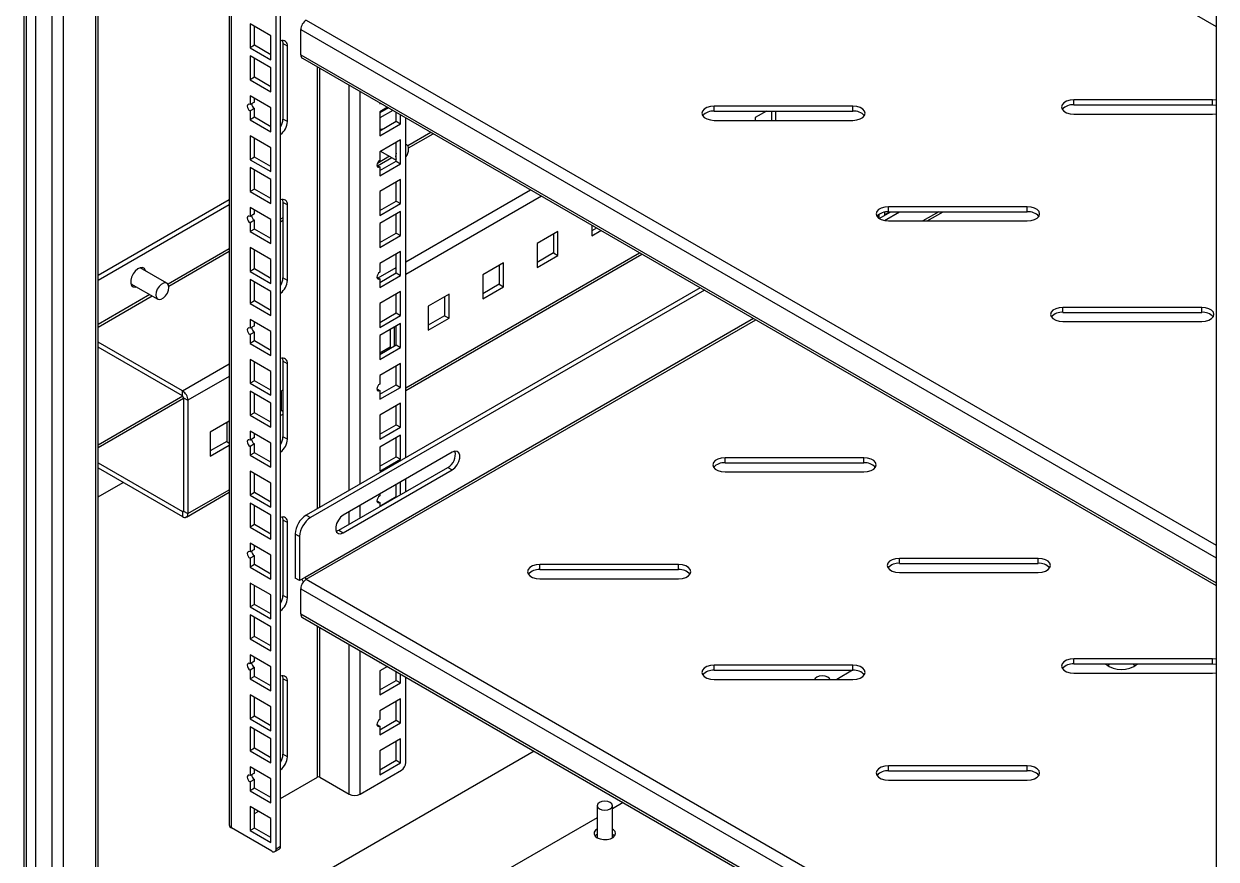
# Model space of a CAD drawing. Header units: millimetres. Extents: x -14348 to 6039, y -1826 to 2921.
# Drawn here: x -9932.4 to -9545.7, y 572.1 to 843.2 of the extents above; entities that cross this region are included whole.
import ezdxf

# ---------------------------------------------------------------- set-up
doc = ezdxf.new("R2010")
doc.units = ezdxf.units.MM

msp = doc.modelspace()

# ---------------------------------------------------------------- linework, layer by layer
at = {"color": 7, "linetype": 'Continuous', "lineweight": 25}
for p, q in [((-9932.445, 1490.803), (-9932.445, 539.696)), ((-9931.712, 1489.782), (-9931.712, 538.675)), ((-9928.53, 520.673), (-9928.53, 1474.72)), ((-9923.227, 519.082), (-9923.227, 1470.188)), ((-9908.353, 526.225), (-9908.353, 1462.879)), ((-9545.657, 1252.82), (-9545.657, 301.713)), ((-9865.8, 1197.156), (-9865.8, 583.198)), ((-9850.572, 575.442), (-9850.572, 1187.13)), ((-9849.158, 576.259), (-9849.158, 1187.07)), ((-9842.099, 1013.481), (-9545.657, 842.349)), ((-9852.34, 839.279), (-9859.078, 843.169)), ((-9859.078, 843.169), (-9859.078, 835.387)), ((-9857.664, 836.204), (-9857.664, 842.352)), ((-9842.617, 833.15), (-9842.617, 841.315)), ((-9857.664, 836.204), (-9859.078, 835.387)), ((-9852.34, 833.13), (-9857.664, 836.204)), ((-9852.34, 831.497), (-9852.34, 839.279)), ((-9846.966, 835.956), (-9848.38, 836.773)), ((-9848.38, 836.773), (-9848.38, 812.277)), ((-9846.966, 811.46), (-9846.966, 835.956)), ((-9859.078, 835.387), (-9852.34, 831.497)), ((-9852.34, 828.909), (-9859.078, 832.799)), ((-9859.078, 832.799), (-9859.078, 825.017)), ((-9857.664, 825.833), (-9857.664, 831.982)), ((-9842.099, 832.005), (-9545.657, 660.873)), ((-9852.34, 821.127), (-9852.34, 828.909)), ((-9857.664, 825.833), (-9859.078, 825.017)), ((-9859.078, 825.017), (-9852.34, 821.127)), ((-9852.34, 822.76), (-9857.664, 825.833)), ((-9852.34, 815.942), (-9859.078, 819.832)), ((-9859.078, 819.832), (-9859.078, 816.978)), ((-9857.664, 817.795), (-9859.078, 816.978)), ((-9857.664, 817.795), (-9857.664, 819.016)), ((-9817.006, 817.519), (-9817.006, 817.233)), ((-9817.006, 817.233), (-9816.758, 817.376)), ((-9663.493, 816.479), (-9708.493, 816.479)), ((-9708.493, 814.846), (-9708.493, 816.479)), ((-9663.493, 814.846), (-9663.493, 816.479)), ((-9546.82, 818.52), (-9591.82, 818.52)), ((-9591.82, 816.887), (-9591.82, 818.52)), ((-9591.82, 816.887), (-9546.82, 816.887)), ((-9545.657, 818.42), (-9546.82, 818.52)), ((-9546.82, 816.887), (-9546.82, 818.52)), ((-9546.82, 816.887), (-9545.657, 816.787)), ((-9857.664, 815.721), (-9859.078, 814.904)), ((-9859.078, 814.904), (-9859.078, 812.05)), ((-9857.664, 812.867), (-9859.078, 812.05)), ((-9857.664, 812.867), (-9857.664, 815.721)), ((-9852.34, 809.793), (-9857.664, 812.867)), ((-9852.34, 808.16), (-9852.34, 815.942)), ((-9846.966, 811.46), (-9848.38, 812.277)), ((-9814.516, 816.081), (-9817.006, 814.644)), ((-9814.179, 815.887), (-9817.006, 814.255)), ((-9812.765, 815.071), (-9817.006, 812.623)), ((-9817.006, 814.644), (-9817.006, 806.862)), ((-9811.681, 811.569), (-9811.681, 814.445)), ((-9810.267, 810.753), (-9810.267, 813.629)), ((-9808.499, 702.398), (-9808.499, 812.608)), ((-9708.493, 814.846), (-9663.493, 814.846)), ((-9691.544, 814.846), (-9695.196, 812.738)), ((-9695.196, 812.738), (-9695.196, 811.861)), ((-9689.871, 814.846), (-9689.871, 811.861)), ((-9688.457, 811.861), (-9688.457, 814.846)), ((-9591.82, 813.902), (-9546.82, 813.902)), ((-9546.82, 813.902), (-9545.657, 814.001)), ((-9859.078, 812.05), (-9852.34, 808.16)), ((-9817.006, 808.495), (-9811.681, 811.569)), ((-9817.006, 806.862), (-9810.267, 810.753)), ((-9816.597, 808.731), (-9816.916, 808.915)), ((-9816.621, 808.977), (-9816.546, 808.761)), ((-9811.681, 811.569), (-9810.267, 810.753)), ((-9708.493, 811.861), (-9663.493, 811.861)), ((-9852.34, 802.983), (-9859.078, 806.874)), ((-9859.078, 806.874), (-9859.078, 799.092)), ((-9857.664, 799.908), (-9857.664, 806.057)), ((-9810.267, 805.572), (-9817.006, 801.681)), ((-9811.681, 798.606), (-9811.681, 804.755)), ((-9810.267, 797.79), (-9810.267, 805.572)), ((-9852.34, 795.202), (-9852.34, 802.983)), ((-9817.006, 801.681), (-9817.006, 798.828)), ((-9816.696, 801.86), (-9811.681, 798.965)), ((-9808.237, 803.904), (-9808.499, 804.056)), ((-9857.664, 799.908), (-9859.078, 799.092)), ((-9859.078, 799.092), (-9852.34, 795.202)), ((-9852.34, 796.835), (-9857.664, 799.908)), ((-9817.904, 797.272), (-9817.006, 796.754)), ((-9817.006, 795.533), (-9811.681, 798.606)), ((-9817.006, 793.9), (-9810.267, 797.79)), ((-9811.681, 798.606), (-9810.267, 797.79)), ((-9852.34, 792.613), (-9859.078, 796.503)), ((-9859.078, 796.503), (-9859.078, 788.722)), ((-9857.664, 789.538), (-9857.664, 795.687)), ((-9817.006, 796.754), (-9817.006, 793.9)), ((-9857.664, 789.538), (-9859.078, 788.722)), ((-9852.34, 786.464), (-9857.664, 789.538)), ((-9852.34, 784.832), (-9852.34, 792.613)), ((-9810.267, 792.609), (-9817.006, 788.719)), ((-9811.681, 785.644), (-9811.681, 791.793)), ((-9810.267, 784.827), (-9810.267, 792.609)), ((-9865.8, 786.087), (-9908.353, 761.522)), ((-9859.078, 788.722), (-9852.34, 784.832)), ((-9846.966, 784.412), (-9848.38, 785.229)), ((-9848.38, 785.229), (-9848.38, 760.732)), ((-9817.006, 788.719), (-9817.006, 780.937)), ((-9817.006, 782.57), (-9811.681, 785.644)), ((-9811.681, 785.644), (-9810.267, 784.827)), ((-9865.8, 784.454), (-9908.353, 759.889)), ((-9852.34, 779.647), (-9859.078, 783.537)), ((-9859.078, 783.537), (-9859.078, 780.683)), ((-9857.664, 781.499), (-9859.078, 780.683)), ((-9857.664, 781.499), (-9857.664, 782.72)), ((-9846.966, 759.916), (-9846.966, 784.412)), ((-9817.006, 780.937), (-9810.267, 784.827)), ((-9810.267, 782.239), (-9817.006, 778.349)), ((-9811.681, 775.274), (-9811.681, 781.423)), ((-9810.267, 774.457), (-9810.267, 782.239)), ((-9655.057, 781.316), (-9655.057, 780.078)), ((-9654.96, 780.01), (-9651.185, 782.19)), ((-9653.289, 781.158), (-9651.503, 782.19)), ((-9653.289, 782.051), (-9653.289, 780.975)), ((-9653.288, 779.343), (-9648.357, 782.19)), ((-9606.924, 783.823), (-9651.924, 783.823)), ((-9651.924, 782.19), (-9651.924, 783.823)), ((-9651.924, 782.19), (-9606.924, 782.19)), ((-9651.9, 782.19), (-9651.9, 781.96)), ((-9606.924, 782.19), (-9606.924, 783.823)), ((-9857.664, 779.425), (-9859.078, 778.609)), ((-9859.078, 778.609), (-9859.078, 775.755)), ((-9857.664, 776.572), (-9857.664, 779.425)), ((-9852.34, 771.865), (-9852.34, 779.647)), ((-9817.006, 778.349), (-9817.006, 770.567)), ((-9748.229, 777.815), (-9748.229, 774.341)), ((-9651.924, 779.204), (-9606.924, 779.204)), ((-9857.664, 776.572), (-9859.078, 775.755)), ((-9859.078, 775.755), (-9852.34, 771.865)), ((-9852.34, 773.498), (-9857.664, 776.572)), ((-9817.006, 772.2), (-9811.681, 775.274)), ((-9817.006, 770.567), (-9810.267, 774.457)), ((-9811.681, 775.274), (-9810.267, 774.457)), ((-9759.168, 775.808), (-9765.906, 771.917)), ((-9760.582, 774.991), (-9760.582, 768.842)), ((-9759.168, 768.026), (-9759.168, 775.808)), ((-9746.634, 776.894), (-9748.229, 775.974)), ((-9748.229, 774.341), (-9745.22, 776.078)), ((-9852.34, 766.688), (-9859.078, 770.578)), ((-9859.078, 770.578), (-9859.078, 762.797)), ((-9857.664, 763.613), (-9857.664, 769.762)), ((-9765.906, 771.917), (-9765.906, 764.136)), ((-9852.34, 758.906), (-9852.34, 766.688)), ((-9810.267, 769.276), (-9817.006, 765.386)), ((-9811.681, 762.311), (-9811.681, 768.46)), ((-9810.267, 761.495), (-9810.267, 769.276)), ((-9808.499, 724.221), (-9731.945, 768.414)), ((-9760.582, 768.842), (-9765.906, 765.769)), ((-9765.906, 764.136), (-9759.168, 768.026)), ((-9760.582, 768.842), (-9759.168, 768.026)), ((-9886.018, 759.002), (-9894.698, 764.012)), ((-9894.403, 764.075), (-9894.309, 763.788)), ((-9857.664, 763.613), (-9859.078, 762.797)), ((-9859.078, 762.797), (-9852.34, 758.906)), ((-9852.34, 760.539), (-9857.664, 763.613)), ((-9817.006, 765.386), (-9817.006, 762.532)), ((-9817.006, 759.237), (-9811.681, 762.311)), ((-9811.681, 762.311), (-9810.267, 761.495)), ((-9776.845, 765.603), (-9783.584, 761.712)), ((-9778.26, 764.786), (-9778.26, 758.637)), ((-9776.845, 757.821), (-9776.845, 765.603)), ((-9897.698, 758.816), (-9889.018, 753.805)), ((-9852.34, 756.318), (-9859.078, 760.208)), ((-9859.078, 760.208), (-9859.078, 752.427)), ((-9857.664, 753.243), (-9857.664, 759.392)), ((-9846.966, 759.916), (-9848.38, 760.732)), ((-9817.904, 760.977), (-9817.006, 760.458)), ((-9817.006, 757.605), (-9810.267, 761.495)), ((-9817.006, 760.458), (-9817.006, 757.605)), ((-9783.584, 761.712), (-9783.584, 753.931)), ((-9778.26, 758.637), (-9783.584, 755.564)), ((-9778.26, 758.637), (-9776.845, 757.821)), ((-9852.34, 748.536), (-9852.34, 756.318)), ((-9713.043, 757.503), (-9840.849, 683.722)), ((-9711.629, 756.686), (-9839.435, 682.906)), ((-9810.267, 756.314), (-9817.006, 752.424)), ((-9811.681, 749.349), (-9811.681, 755.497)), ((-9810.267, 748.532), (-9810.267, 756.314)), ((-9794.523, 755.397), (-9801.262, 751.507)), ((-9795.937, 754.581), (-9795.937, 748.432)), ((-9794.523, 747.616), (-9794.523, 755.397)), ((-9783.584, 753.931), (-9776.845, 757.821)), ((-9857.664, 753.243), (-9859.078, 752.427)), ((-9859.078, 752.427), (-9852.34, 748.536)), ((-9852.34, 750.169), (-9857.664, 753.243)), ((-9817.006, 752.424), (-9817.006, 744.642)), ((-9801.262, 751.507), (-9801.262, 743.726)), ((-9550.356, 751.166), (-9595.356, 751.166)), ((-9595.356, 749.533), (-9595.356, 751.166)), ((-9550.356, 749.533), (-9550.356, 751.166)), ((-9852.34, 743.351), (-9859.078, 747.242)), ((-9859.078, 747.242), (-9859.078, 744.388)), ((-9817.006, 746.275), (-9811.681, 749.349)), ((-9817.006, 744.642), (-9810.267, 748.532)), ((-9811.681, 749.349), (-9810.267, 748.532)), ((-9795.937, 748.432), (-9801.262, 745.358)), ((-9801.262, 743.726), (-9794.523, 747.616)), ((-9795.937, 748.432), (-9794.523, 747.616)), ((-9595.356, 749.533), (-9550.356, 749.533)), ((-9595.356, 746.548), (-9550.356, 746.548)), ((-9857.664, 745.204), (-9859.078, 744.388)), ((-9857.664, 743.13), (-9859.078, 742.314)), ((-9857.664, 745.204), (-9857.664, 746.425)), ((-9857.664, 740.276), (-9857.664, 743.13)), ((-9852.34, 735.57), (-9852.34, 743.351)), ((-9810.267, 745.944), (-9817.006, 742.054)), ((-9813.615, 744.011), (-9813.615, 738.227)), ((-9812.201, 738.679), (-9812.201, 744.827)), ((-9811.681, 738.979), (-9811.681, 745.127)), ((-9810.267, 738.162), (-9810.267, 745.944)), ((-9880.977, 724.052), (-9908.353, 739.855)), ((-9859.078, 742.314), (-9859.078, 739.46)), ((-9857.664, 740.276), (-9859.078, 739.46)), ((-9859.078, 739.46), (-9852.34, 735.57)), ((-9852.34, 737.203), (-9857.664, 740.276)), ((-9817.006, 742.054), (-9817.006, 734.272)), ((-9817.006, 735.905), (-9811.681, 738.979)), ((-9811.681, 738.979), (-9810.267, 738.162)), ((-9880.977, 722.419), (-9908.353, 738.222)), ((-9813.615, 738.227), (-9817.006, 736.27)), ((-9817.006, 734.272), (-9810.267, 738.162)), ((-9813.615, 738.227), (-9813.299, 738.045)), ((-9852.34, 730.393), (-9859.078, 734.283)), ((-9859.078, 734.283), (-9859.078, 726.501)), ((-9857.664, 727.318), (-9857.664, 733.467)), ((-9846.966, 732.868), (-9848.38, 733.685)), ((-9848.38, 733.685), (-9848.38, 709.188)), ((-9846.966, 708.372), (-9846.966, 732.868)), ((-9810.267, 732.981), (-9817.006, 729.091)), ((-9811.681, 726.016), (-9811.681, 732.165)), ((-9810.267, 725.2), (-9810.267, 732.981)), ((-9857.664, 727.318), (-9859.078, 726.501)), ((-9852.34, 724.244), (-9857.664, 727.318)), ((-9852.34, 722.611), (-9852.34, 730.393)), ((-9817.006, 729.091), (-9817.006, 726.237)), ((-9880.977, 722.419), (-9880.977, 724.052)), ((-9859.078, 726.501), (-9852.34, 722.611)), ((-9852.34, 720.023), (-9859.078, 723.913)), ((-9859.078, 723.913), (-9859.078, 716.131)), ((-9848.38, 724.307), (-9849.158, 723.858)), ((-9848.97, 723.966), (-9848.97, 717.817)), ((-9817.904, 724.682), (-9817.006, 724.163)), ((-9817.006, 722.942), (-9811.681, 726.016)), ((-9817.006, 721.309), (-9810.267, 725.2)), ((-9817.006, 724.163), (-9817.006, 721.309)), ((-9811.681, 726.016), (-9810.267, 725.2)), ((-9880.846, 722.314), (-9908.353, 706.434)), ((-9880.624, 721.807), (-9879.21, 720.99)), ((-9880.624, 721.807), (-9880.624, 685.062)), ((-9879.21, 720.99), (-9879.21, 684.246)), ((-9857.664, 716.948), (-9857.664, 723.097)), ((-9852.34, 712.241), (-9852.34, 720.023)), ((-9810.267, 720.019), (-9817.006, 716.128)), ((-9810.267, 712.237), (-9810.267, 720.019)), ((-9857.664, 716.948), (-9859.078, 716.131)), ((-9859.078, 716.131), (-9852.34, 712.241)), ((-9852.34, 713.874), (-9857.664, 716.948)), ((-9848.97, 717.817), (-9849.158, 717.709)), ((-9849.158, 716.076), (-9848.38, 716.525)), ((-9848.97, 717.817), (-9848.38, 717.476)), ((-9817.006, 716.128), (-9817.006, 708.347)), ((-9811.681, 713.053), (-9811.681, 719.202)), ((-9865.8, 714.25), (-9871.972, 710.687)), ((-9866.648, 713.761), (-9866.648, 707.612)), ((-9817.006, 709.98), (-9811.681, 713.053)), ((-9817.006, 708.347), (-9810.267, 712.237)), ((-9811.681, 713.053), (-9810.267, 712.237)), ((-9871.972, 710.687), (-9871.972, 702.905)), ((-9852.34, 707.056), (-9859.078, 710.946)), ((-9859.078, 710.946), (-9859.078, 708.093)), ((-9857.664, 708.909), (-9859.078, 708.093)), ((-9857.664, 708.909), (-9857.664, 710.13)), ((-9846.966, 708.372), (-9848.38, 709.188)), ((-9810.267, 709.649), (-9817.006, 705.758)), ((-9811.681, 702.683), (-9811.681, 708.832)), ((-9810.267, 701.867), (-9810.267, 709.649)), ((-9866.648, 707.612), (-9871.972, 704.538)), ((-9871.972, 702.905), (-9865.8, 706.469)), ((-9866.648, 707.612), (-9865.8, 707.122)), ((-9857.664, 706.835), (-9859.078, 706.019)), ((-9859.078, 706.019), (-9859.078, 703.165)), ((-9857.664, 703.981), (-9859.078, 703.165)), ((-9857.664, 703.981), (-9857.664, 706.835)), ((-9852.34, 700.907), (-9857.664, 703.981)), ((-9852.34, 699.275), (-9852.34, 707.056)), ((-9793.473, 704.132), (-9828.828, 683.721)), ((-9817.006, 705.758), (-9817.006, 697.977)), ((-9908.353, 700.662), (-9880.977, 684.858)), ((-9859.078, 703.165), (-9852.34, 699.275)), ((-9817.006, 699.61), (-9811.681, 702.683)), ((-9817.006, 697.977), (-9810.267, 701.867)), ((-9811.681, 702.683), (-9810.267, 701.867)), ((-9659.957, 702.356), (-9704.957, 702.356)), ((-9704.957, 700.723), (-9704.957, 702.356)), ((-9704.957, 700.723), (-9659.957, 700.723)), ((-9659.957, 700.723), (-9659.957, 702.356)), ((-9908.353, 699.028), (-9880.977, 683.225)), ((-9852.34, 694.098), (-9859.078, 697.988)), ((-9859.078, 697.988), (-9859.078, 690.206)), ((-9857.664, 691.023), (-9857.664, 697.171)), ((-9830.243, 678.822), (-9794.887, 699.232)), ((-9828.828, 678.006), (-9793.473, 698.416)), ((-9794.887, 699.232), (-9793.473, 698.416)), ((-9704.957, 697.738), (-9659.957, 697.738)), ((-9656.471, 699.546), (-9656.471, 698.915)), ((-9908.353, 689.666), (-9900.244, 694.347)), ((-9852.34, 686.316), (-9852.34, 694.098)), ((-9811.681, 689.721), (-9811.681, 693.62)), ((-9810.267, 690.354), (-9810.267, 694.437)), ((-9808.499, 691.374), (-9808.499, 695.457)), ((-9879.728, 683.101), (-9865.8, 691.142)), ((-9857.664, 691.023), (-9859.078, 690.206)), ((-9859.078, 690.206), (-9852.34, 686.316)), ((-9852.34, 687.949), (-9857.664, 691.023)), ((-9817.006, 690.547), (-9817.006, 689.942)), ((-9817.006, 686.647), (-9811.681, 689.721)), ((-9811.681, 689.721), (-9811.522, 689.629)), ((-9880.977, 684.858), (-9880.977, 683.225)), ((-9880.624, 685.062), (-9879.21, 684.246)), ((-9852.34, 683.728), (-9859.078, 687.618)), ((-9859.078, 687.618), (-9859.078, 679.836)), ((-9857.664, 680.653), (-9857.664, 686.801)), ((-9817.904, 688.386), (-9817.006, 687.868)), ((-9817.006, 687.868), (-9817.006, 686.464)), ((-9852.34, 675.946), (-9852.34, 683.728)), ((-9846.966, 681.324), (-9848.38, 682.14)), ((-9848.38, 682.14), (-9848.38, 657.644)), ((-9846.966, 656.828), (-9846.966, 681.324)), ((-9840.849, 683.722), (-9839.435, 682.906)), ((-9857.664, 680.653), (-9859.078, 679.836)), ((-9859.078, 679.836), (-9852.34, 675.946)), ((-9852.34, 677.579), (-9857.664, 680.653)), ((-9842.971, 676.782), (-9844.385, 677.598)), ((-9844.385, 677.598), (-9844.385, 663.309)), ((-9830.243, 678.822), (-9828.828, 678.006)), ((-9852.34, 670.761), (-9859.078, 674.651)), ((-9859.078, 674.651), (-9859.078, 671.797)), ((-9857.664, 672.614), (-9857.664, 673.835)), ((-9842.971, 676.782), (-9842.971, 662.493)), ((-9857.664, 672.614), (-9859.078, 671.797)), ((-9857.664, 670.54), (-9859.078, 669.723)), ((-9859.078, 669.723), (-9859.078, 666.869)), ((-9857.664, 667.686), (-9857.664, 670.54)), ((-9852.34, 662.979), (-9852.34, 670.761)), ((-9603.389, 669.7), (-9648.389, 669.7)), ((-9648.389, 668.067), (-9648.389, 669.7)), ((-9603.389, 668.067), (-9603.389, 669.7)), ((-9857.664, 667.686), (-9859.078, 666.869)), ((-9859.078, 666.869), (-9852.34, 662.979)), ((-9852.34, 664.612), (-9857.664, 667.686)), ((-9720.061, 667.659), (-9765.061, 667.659)), ((-9765.061, 666.026), (-9765.061, 667.659)), ((-9765.061, 666.026), (-9720.061, 666.026)), ((-9720.061, 666.026), (-9720.061, 667.659)), ((-9648.389, 668.067), (-9603.389, 668.067)), ((-9852.34, 657.802), (-9859.078, 661.693)), ((-9859.078, 661.693), (-9859.078, 653.911)), ((-9842.971, 662.493), (-9844.385, 663.309)), ((-9841.203, 663.513), (-9842.971, 662.493)), ((-9765.061, 663.041), (-9720.061, 663.041)), ((-9648.389, 665.082), (-9603.389, 665.082)), ((-9857.664, 654.727), (-9857.664, 660.876)), ((-9852.34, 650.021), (-9852.34, 657.802)), ((-9846.966, 656.828), (-9848.38, 657.644)), ((-9842.617, 651.673), (-9842.617, 659.839)), ((-9857.664, 654.727), (-9859.078, 653.911)), ((-9859.078, 653.911), (-9852.34, 650.021)), ((-9852.34, 651.654), (-9857.664, 654.727)), ((-9852.34, 647.432), (-9859.078, 651.323)), ((-9859.078, 651.323), (-9859.078, 643.541)), ((-9857.664, 644.357), (-9857.664, 650.506)), ((-9842.099, 650.529), (-9545.657, 479.397)), ((-9852.34, 639.651), (-9852.34, 647.432)), ((-9857.664, 644.357), (-9859.078, 643.541)), ((-9859.078, 643.541), (-9852.34, 639.651)), ((-9852.34, 641.284), (-9857.664, 644.357)), ((-9852.34, 634.466), (-9859.078, 638.356)), ((-9859.078, 638.356), (-9859.078, 635.502)), ((-9857.664, 636.318), (-9859.078, 635.502)), ((-9857.664, 636.318), (-9857.664, 637.539)), ((-9852.34, 626.684), (-9852.34, 634.466)), ((-9817.006, 636.043), (-9817.006, 635.756)), ((-9817.006, 635.756), (-9816.758, 635.899)), ((-9814.516, 634.605), (-9817.006, 633.168)), ((-9663.493, 635.003), (-9708.493, 635.003)), ((-9708.493, 633.37), (-9708.493, 635.003)), ((-9663.493, 633.37), (-9663.493, 635.003)), ((-9546.82, 637.044), (-9591.82, 637.044)), ((-9591.82, 635.411), (-9591.82, 637.044)), ((-9591.82, 635.411), (-9546.82, 635.411)), ((-9581.233, 635.411), (-9581.378, 635.244)), ((-9571.405, 635.244), (-9571.549, 635.411)), ((-9545.657, 636.944), (-9546.82, 637.044)), ((-9546.82, 635.411), (-9546.82, 637.044)), ((-9546.82, 635.411), (-9545.657, 635.311)), ((-9857.664, 634.244), (-9859.078, 633.428)), ((-9859.078, 633.428), (-9859.078, 630.574)), ((-9857.664, 631.391), (-9859.078, 630.574)), ((-9859.078, 630.574), (-9852.34, 626.684)), ((-9857.664, 631.391), (-9857.664, 634.244)), ((-9852.34, 628.317), (-9857.664, 631.391)), ((-9846.966, 629.78), (-9848.38, 630.596)), ((-9848.38, 630.596), (-9848.38, 606.1)), ((-9817.006, 633.168), (-9817.006, 625.386)), ((-9811.681, 630.093), (-9811.681, 632.969)), ((-9810.267, 629.276), (-9810.267, 632.152)), ((-9808.499, 603.404), (-9808.499, 631.132)), ((-9708.493, 633.37), (-9663.493, 633.37)), ((-9663.586, 633.37), (-9668.757, 630.385)), ((-9591.82, 632.426), (-9546.82, 632.426)), ((-9546.82, 632.426), (-9545.657, 632.525)), ((-9846.966, 605.284), (-9846.966, 629.78)), ((-9817.006, 627.019), (-9811.681, 630.093)), ((-9817.006, 625.386), (-9810.267, 629.276)), ((-9811.681, 630.093), (-9810.267, 629.276)), ((-9708.493, 630.385), (-9663.493, 630.385)), ((-9852.34, 621.507), (-9859.078, 625.397)), ((-9859.078, 625.397), (-9859.078, 617.616)), ((-9857.664, 618.432), (-9857.664, 624.581)), ((-9810.267, 624.095), (-9817.006, 620.205)), ((-9811.681, 617.13), (-9811.681, 623.279)), ((-9810.267, 616.314), (-9810.267, 624.095)), ((-9852.34, 613.726), (-9852.34, 621.507)), ((-9817.006, 620.205), (-9817.006, 617.351)), ((-9857.664, 618.432), (-9859.078, 617.616)), ((-9859.078, 617.616), (-9852.34, 613.726)), ((-9852.34, 611.137), (-9859.078, 615.027)), ((-9859.078, 615.027), (-9859.078, 607.246)), ((-9852.34, 615.358), (-9857.664, 618.432)), ((-9817.904, 615.796), (-9817.006, 615.277)), ((-9817.006, 614.056), (-9811.681, 617.13)), ((-9817.006, 612.424), (-9810.267, 616.314)), ((-9817.006, 615.277), (-9817.006, 612.424)), ((-9811.681, 617.13), (-9810.267, 616.314)), ((-9857.664, 608.062), (-9857.664, 614.211)), ((-9852.34, 603.355), (-9852.34, 611.137)), ((-9810.267, 611.133), (-9817.006, 607.243)), ((-9810.267, 603.351), (-9810.267, 611.133)), ((-9857.664, 608.062), (-9859.078, 607.246)), ((-9852.34, 604.988), (-9857.664, 608.062)), ((-9811.681, 604.168), (-9811.681, 610.316)), ((-9766.901, 607.118), (-9907.954, 525.69)), ((-9859.078, 607.246), (-9852.34, 603.355)), ((-9846.966, 605.284), (-9848.38, 606.1)), ((-9817.006, 607.243), (-9817.006, 599.461)), ((-9817.006, 601.094), (-9811.681, 604.168)), ((-9811.681, 604.168), (-9810.267, 603.351)), ((-9852.34, 598.17), (-9859.078, 602.061)), ((-9859.078, 602.061), (-9859.078, 599.207)), ((-9857.664, 600.023), (-9859.078, 599.207)), ((-9857.664, 600.023), (-9857.664, 601.244)), ((-9823.348, 593.199), (-9809.913, 600.955)), ((-9817.006, 599.461), (-9810.267, 603.351)), ((-9606.924, 602.346), (-9651.924, 602.346)), ((-9651.924, 600.713), (-9651.924, 602.346)), ((-9651.924, 600.713), (-9606.924, 600.713)), ((-9606.924, 600.713), (-9606.924, 602.346)), ((-9857.664, 597.949), (-9859.078, 597.133)), ((-9859.078, 597.133), (-9859.078, 594.279)), ((-9857.664, 595.095), (-9857.664, 597.949)), ((-9852.34, 590.389), (-9852.34, 598.17)), ((-9849.158, 591.77), (-9837.137, 598.71)), ((-9836.43, 598.71), (-9826.884, 593.199)), ((-9651.924, 597.728), (-9606.924, 597.728)), ((-9857.664, 595.095), (-9859.078, 594.279)), ((-9859.078, 594.279), (-9852.34, 590.389)), ((-9852.34, 592.022), (-9857.664, 595.095)), ((-9852.34, 585.212), (-9859.078, 589.102)), ((-9859.078, 589.102), (-9859.078, 581.32)), ((-9857.664, 582.137), (-9857.664, 588.286)), ((-9746.476, 589.413), (-9746.476, 579.017)), ((-9737.981, 590.423), (-9741.476, 588.405)), ((-9741.476, 579.017), (-9741.476, 589.413)), ((-9857.664, 586.859), (-9856.429, 587.573)), ((-9852.34, 577.43), (-9852.34, 585.212)), ((-9746.476, 585.519), (-9782.513, 564.715)), ((-9851.986, 574.626), (-9865.068, 582.177)), ((-9857.664, 582.137), (-9859.078, 581.32)), ((-9859.078, 581.32), (-9852.34, 577.43)), ((-9852.34, 579.063), (-9857.664, 582.137)), ((-9850.986, 574.526), (-9849.572, 575.343)), ((-9850.572, 575.442), (-9849.158, 576.259))]:
    msp.add_line(p, q, dxfattribs=at)
at = {"color": 8, "linetype": 'Continuous', "lineweight": 25}
for p, q in [((-9919.692, 1469.425), (-9919.692, 519.082)), ((-9909.085, 525.205), (-9909.085, 1463.302)), ((-9865.068, 582.177), (-9865.068, 1195.991)), ((-9840.849, 844.377), (-9545.657, 673.966)), ((-9842.617, 841.315), (-9545.657, 669.884)), ((-9842.617, 833.15), (-9545.657, 661.718)), ((-9837.137, 685.865), (-9837.137, 829.14)), ((-9836.43, 686.273), (-9836.43, 828.732)), ((-9826.884, 691.784), (-9826.884, 823.221)), ((-9823.348, 693.825), (-9823.348, 821.18)), ((-9800.388, 807.926), (-9807.899, 803.59)), ((-9807.645, 802.921), (-9799.681, 807.518)), ((-9813.796, 800.186), (-9817.771, 797.891)), ((-9817.666, 797.135), (-9813.089, 799.777)), ((-9808.499, 765.893), (-9768.038, 789.251)), ((-9764.502, 787.209), (-9808.499, 761.811)), ((-9635.627, 782.19), (-9640.798, 779.204)), ((-9639.384, 779.204), (-9634.212, 782.19)), ((-9848.38, 780.221), (-9849.158, 779.772)), ((-9849.158, 778.956), (-9848.38, 779.405)), ((-9865.8, 770.165), (-9885.68, 758.688)), ((-9885.426, 758.018), (-9865.8, 769.348)), ((-9808.499, 725.066), (-9732.677, 768.837)), ((-9817.459, 760.72), (-9811.681, 764.056)), ((-9891.578, 755.283), (-9908.353, 745.599)), ((-9908.353, 744.783), (-9890.871, 754.875)), ((-9695.717, 747.5), (-9841.203, 663.513)), ((-9840.849, 662.901), (-9695.01, 747.092)), ((-9880.977, 724.052), (-9865.8, 732.814)), ((-9865.8, 728.732), (-9879.21, 720.99)), ((-9880.624, 721.596), (-9908.353, 705.589)), ((-9879.21, 684.246), (-9865.8, 691.987)), ((-9880.624, 685.062), (-9880.977, 684.858)), ((-9826.884, 680.761), (-9826.884, 684.844)), ((-9823.348, 682.802), (-9823.348, 686.885)), ((-9840.849, 662.901), (-9545.657, 492.49)), ((-9842.617, 659.839), (-9545.657, 488.408)), ((-9842.617, 651.673), (-9545.657, 480.242)), ((-9837.137, 598.71), (-9837.137, 647.664)), ((-9836.43, 598.71), (-9836.43, 647.256)), ((-9826.884, 593.199), (-9826.884, 641.745)), ((-9823.348, 593.199), (-9823.348, 639.704))]:
    msp.add_line(p, q, dxfattribs=at)
at = {"color": 7, "linetype": 'Continuous', "lineweight": 25, "flags": 128}
for points in [[(-9848.563, 837.762), (-9848.504, 837.609), (-9848.38, 836.773)], [(-9859.078, 816.978), (-9859.422, 817.098), (-9859.713, 817.041), (-9859.908, 816.817), (-9859.976, 816.46), (-9859.908, 816.023), (-9859.713, 815.575), (-9859.422, 815.182), (-9859.078, 814.904)], [(-9708.493, 816.479), (-9709.729, 816.366), (-9710.844, 816.038), (-9711.729, 815.527), (-9712.297, 814.883), (-9712.493, 814.17), (-9712.297, 813.456), (-9711.729, 812.813), (-9710.844, 812.302), (-9709.729, 811.974), (-9708.493, 811.861)], [(-9663.493, 811.861), (-9662.257, 811.974), (-9661.142, 812.302), (-9660.257, 812.813), (-9659.689, 813.456), (-9659.493, 814.17), (-9659.689, 814.883), (-9660.257, 815.527), (-9661.142, 816.038), (-9662.257, 816.366), (-9663.493, 816.479)], [(-9591.82, 818.52), (-9593.056, 818.407), (-9594.171, 818.079), (-9595.056, 817.568), (-9595.624, 816.924), (-9595.82, 816.211), (-9595.624, 815.497), (-9595.056, 814.854), (-9594.171, 814.343), (-9593.056, 814.015), (-9591.82, 813.902)], [(-9816.178, 808.973), (-9816.907, 808.917), (-9817.006, 808.887)], [(-9817.006, 798.828), (-9817.349, 798.55), (-9817.641, 798.157), (-9817.835, 797.709), (-9817.904, 797.272), (-9817.835, 796.915), (-9817.641, 796.691), (-9817.349, 796.634), (-9817.006, 796.754)], [(-9848.563, 786.218), (-9848.504, 786.065), (-9848.38, 785.229)], [(-9651.924, 783.823), (-9653.16, 783.71), (-9654.275, 783.382), (-9655.16, 782.871), (-9655.728, 782.227), (-9655.924, 781.514), (-9655.728, 780.8), (-9655.16, 780.156), (-9654.275, 779.645), (-9653.16, 779.317), (-9651.924, 779.204)], [(-9606.924, 779.204), (-9605.688, 779.317), (-9604.573, 779.645), (-9603.688, 780.156), (-9603.12, 780.8), (-9602.924, 781.514), (-9603.12, 782.227), (-9603.688, 782.871), (-9604.573, 783.382), (-9605.688, 783.71), (-9606.924, 783.823)], [(-9859.078, 780.683), (-9859.422, 780.802), (-9859.713, 780.746), (-9859.908, 780.522), (-9859.976, 780.164), (-9859.908, 779.728), (-9859.713, 779.279), (-9859.422, 778.886), (-9859.078, 778.609)], [(-9892.895, 762.972), (-9892.956, 763.173), (-9893.343, 763.777), (-9893.943, 764.068), (-9894.689, 764.015), (-9895.501, 763.624), (-9896.291, 762.937), (-9896.973, 762.029), (-9897.473, 760.998), (-9897.738, 759.955), (-9897.738, 759.014), (-9897.473, 758.277), (-9896.973, 757.824), (-9896.291, 757.703), (-9895.895, 757.775)], [(-9817.006, 762.532), (-9817.349, 762.255), (-9817.641, 761.862), (-9817.835, 761.413), (-9817.904, 760.977), (-9817.835, 760.62), (-9817.641, 760.396), (-9817.349, 760.339), (-9817.006, 760.458)], [(-9897.309, 758.592), (-9897.318, 758.589), (-9897.604, 758.529)], [(-9885.397, 757.628), (-9885.525, 758.392), (-9885.893, 758.916), (-9886.458, 759.137), (-9887.15, 759.029), (-9887.887, 758.603), (-9888.579, 757.913), (-9889.143, 757.04), (-9889.512, 756.091), (-9889.64, 755.179), (-9889.512, 754.415), (-9889.143, 753.891), (-9888.579, 753.67), (-9887.887, 753.779), (-9887.15, 754.204), (-9886.458, 754.894), (-9885.893, 755.767), (-9885.525, 756.717), (-9885.397, 757.628)], [(-9595.356, 751.166), (-9596.592, 751.053), (-9597.707, 750.725), (-9598.592, 750.214), (-9599.16, 749.571), (-9599.356, 748.857), (-9599.16, 748.144), (-9598.592, 747.5), (-9597.707, 746.989), (-9596.592, 746.661), (-9595.356, 746.548)], [(-9550.356, 746.548), (-9549.12, 746.661), (-9548.005, 746.989), (-9547.12, 747.5), (-9546.551, 748.144), (-9546.356, 748.857), (-9546.551, 749.571), (-9547.12, 750.214), (-9548.005, 750.725), (-9549.12, 751.053), (-9550.356, 751.166)], [(-9859.078, 744.388), (-9859.422, 744.507), (-9859.713, 744.451), (-9859.908, 744.227), (-9859.976, 743.869), (-9859.908, 743.433), (-9859.713, 742.984), (-9859.422, 742.591), (-9859.078, 742.314)], [(-9848.563, 734.674), (-9848.504, 734.521), (-9848.38, 733.685)], [(-9817.006, 726.237), (-9817.349, 725.96), (-9817.641, 725.567), (-9817.835, 725.118), (-9817.904, 724.682), (-9817.835, 724.324), (-9817.641, 724.1), (-9817.349, 724.044), (-9817.006, 724.163)], [(-9859.078, 708.093), (-9859.422, 708.212), (-9859.713, 708.155), (-9859.908, 707.931), (-9859.976, 707.574), (-9859.908, 707.138), (-9859.713, 706.689), (-9859.422, 706.296), (-9859.078, 706.019)], [(-9793.473, 698.416), (-9792.627, 699.077), (-9791.882, 700.003), (-9791.33, 701.082), (-9791.036, 702.184), (-9791.036, 703.177), (-9791.33, 703.94), (-9791.882, 704.381), (-9792.627, 704.448), (-9793.473, 704.132)], [(-9704.957, 702.356), (-9706.193, 702.243), (-9707.308, 701.915), (-9708.193, 701.405), (-9708.761, 700.761), (-9708.957, 700.047), (-9708.761, 699.334), (-9708.193, 698.69), (-9707.308, 698.179), (-9706.193, 697.851), (-9704.957, 697.738)], [(-9659.957, 697.738), (-9658.721, 697.851), (-9657.606, 698.179), (-9656.721, 698.69), (-9656.153, 699.334), (-9655.957, 700.047), (-9656.153, 700.761), (-9656.721, 701.405), (-9657.606, 701.915), (-9658.721, 702.243), (-9659.957, 702.356)], [(-9817.006, 689.942), (-9817.349, 689.665), (-9817.641, 689.272), (-9817.835, 688.823), (-9817.904, 688.387), (-9817.835, 688.029), (-9817.641, 687.805), (-9817.349, 687.748), (-9817.006, 687.868)], [(-9848.563, 683.13), (-9848.504, 682.977), (-9848.38, 682.14)], [(-9828.828, 683.721), (-9829.675, 683.06), (-9830.419, 682.134), (-9830.972, 681.055), (-9831.266, 679.953), (-9831.266, 678.96), (-9830.972, 678.197), (-9830.419, 677.756), (-9829.675, 677.689), (-9828.828, 678.006)], [(-9831.136, 678.499), (-9831.089, 678.506), (-9830.243, 678.822)], [(-9859.078, 671.797), (-9859.422, 671.917), (-9859.713, 671.86), (-9859.908, 671.636), (-9859.976, 671.279), (-9859.908, 670.842), (-9859.713, 670.394), (-9859.422, 670.001), (-9859.078, 669.723)], [(-9648.389, 669.7), (-9649.625, 669.587), (-9650.74, 669.259), (-9651.625, 668.748), (-9652.193, 668.105), (-9652.389, 667.391), (-9652.193, 666.677), (-9651.625, 666.034), (-9650.74, 665.523), (-9649.625, 665.195), (-9648.389, 665.082)], [(-9603.389, 665.082), (-9602.153, 665.195), (-9601.038, 665.523), (-9600.153, 666.034), (-9599.584, 666.677), (-9599.389, 667.391), (-9599.584, 668.105), (-9600.153, 668.748), (-9601.038, 669.259), (-9602.153, 669.587), (-9603.389, 669.7)], [(-9765.061, 667.659), (-9766.297, 667.546), (-9767.412, 667.218), (-9768.297, 666.707), (-9768.866, 666.064), (-9769.061, 665.35), (-9768.866, 664.636), (-9768.297, 663.993), (-9767.412, 663.482), (-9766.297, 663.154), (-9765.061, 663.041)], [(-9720.061, 663.041), (-9718.825, 663.154), (-9717.71, 663.482), (-9716.825, 663.993), (-9716.257, 664.636), (-9716.061, 665.35), (-9716.257, 666.064), (-9716.825, 666.707), (-9717.71, 667.218), (-9718.825, 667.546), (-9720.061, 667.659)], [(-9859.078, 635.502), (-9859.422, 635.622), (-9859.713, 635.565), (-9859.908, 635.341), (-9859.976, 634.983), (-9859.908, 634.547), (-9859.713, 634.098), (-9859.422, 633.705), (-9859.078, 633.428)], [(-9708.493, 635.003), (-9709.729, 634.89), (-9710.844, 634.562), (-9711.729, 634.051), (-9712.297, 633.407), (-9712.493, 632.694), (-9712.297, 631.98), (-9711.729, 631.336), (-9710.844, 630.826), (-9709.729, 630.498), (-9708.493, 630.385)], [(-9663.493, 630.385), (-9662.257, 630.498), (-9661.142, 630.826), (-9660.257, 631.336), (-9659.689, 631.98), (-9659.493, 632.694), (-9659.689, 633.407), (-9660.257, 634.051), (-9661.142, 634.562), (-9662.257, 634.89), (-9663.493, 635.003)], [(-9591.82, 637.044), (-9593.056, 636.931), (-9594.171, 636.603), (-9595.056, 636.092), (-9595.624, 635.448), (-9595.82, 634.735), (-9595.624, 634.021), (-9595.056, 633.377), (-9594.171, 632.867), (-9593.056, 632.539), (-9591.82, 632.426)], [(-9580.734, 634.781), (-9580.701, 634.833), (-9580.18, 635.411)], [(-9572.603, 635.411), (-9572.354, 635.177), (-9572.049, 634.781)], [(-9848.563, 631.586), (-9848.504, 631.433), (-9848.38, 630.596)], [(-9670.981, 630.385), (-9671.132, 630.683), (-9671.674, 631.151), (-9672.485, 631.464), (-9673.442, 631.574), (-9674.398, 631.464), (-9675.209, 631.151), (-9675.751, 630.683), (-9675.903, 630.385)], [(-9817.006, 617.351), (-9817.349, 617.074), (-9817.641, 616.681), (-9817.835, 616.232), (-9817.904, 615.796), (-9817.835, 615.439), (-9817.641, 615.215), (-9817.349, 615.158), (-9817.006, 615.277)], [(-9651.924, 602.346), (-9653.16, 602.233), (-9654.275, 601.905), (-9655.16, 601.395), (-9655.728, 600.751), (-9655.924, 600.037), (-9655.728, 599.324), (-9655.16, 598.68), (-9654.275, 598.169), (-9653.16, 597.841), (-9651.924, 597.728)], [(-9606.924, 597.728), (-9605.688, 597.841), (-9604.573, 598.169), (-9603.688, 598.68), (-9603.12, 599.324), (-9602.924, 600.037), (-9603.12, 600.751), (-9603.688, 601.395), (-9604.573, 601.905), (-9605.688, 602.233), (-9606.924, 602.346)], [(-9859.078, 599.207), (-9859.422, 599.326), (-9859.713, 599.27), (-9859.908, 599.046), (-9859.976, 598.688), (-9859.908, 598.252), (-9859.713, 597.803), (-9859.422, 597.41), (-9859.078, 597.133)], [(-9745.743, 588.392), (-9744.932, 588.079), (-9743.976, 587.969), (-9743.019, 588.079), (-9742.208, 588.392), (-9741.666, 588.86), (-9741.476, 589.413), (-9741.666, 589.965), (-9742.208, 590.433), (-9743.019, 590.746), (-9743.976, 590.856), (-9744.932, 590.746), (-9745.743, 590.433), (-9746.285, 589.965), (-9746.476, 589.413), (-9746.285, 588.86), (-9745.743, 588.392)], [(-9746.476, 581.845), (-9746.982, 581.465), (-9747.401, 580.845), (-9747.449, 580.181), (-9747.12, 579.543), (-9746.45, 579.002)], [(-9747.177, 579.614), (-9746.982, 579.832), (-9746.476, 580.212)], [(-9746.45, 579.002), (-9745.513, 578.615), (-9744.408, 578.426), (-9743.257, 578.453), (-9742.184, 578.695), (-9741.305, 579.125), (-9740.715, 579.696), (-9740.479, 580.347), (-9740.621, 581.007), (-9741.127, 581.605), (-9741.476, 581.845)], [(-9741.476, 580.212), (-9741.127, 579.972), (-9740.774, 579.614)]]:
    msp.add_lwpolyline(points, dxfattribs=at)
at = {"color": 7, "linetype": 'Continuous', "lineweight": 25}
for centre, radius, start, end in [((-9838.779, 841.14), 3.842, 122.60548, 177.39452), ((-9848.485, 836.215), 1.541, 350.3264, 115.88026), ((-9841.392, 833.014), 1.232, 173.70115, 234.98667), ((-9856.674, 817.329), 1.888, 181.60056, 238.39406), ((-9592.201, 812.405), 4.498, 85.14562, 138.35108), ((-9853.688, 812.487), 5.312, 328.5173, 357.73325), ((-9708.873, 810.364), 4.498, 85.14562, 138.35108), ((-9663.112, 810.364), 4.498, 41.64892, 94.85438), ((-9852.52, 811.712), 5.56, 307.20974, 357.40478), ((-9809.088, 800.183), 2.772, 159.31587, 200.68413), ((-9808.948, 802.738), 1.349, 351.15642, 70.55661), ((-9812.179, 802.738), 4.568, 323.65749, 357.3989), ((-9848.485, 784.671), 1.541, 350.3264, 115.88026), ((-9652.305, 777.708), 4.498, 85.14562, 138.35108), ((-9606.544, 777.708), 4.498, 41.64892, 94.85438), ((-9856.674, 781.034), 1.888, 181.60056, 238.39406), ((-9853.688, 760.943), 5.312, 328.5173, 357.73325), ((-9852.52, 760.168), 5.56, 307.20974, 357.40478), ((-9595.736, 745.052), 4.498, 85.14562, 138.35108), ((-9549.975, 745.052), 4.498, 41.64892, 94.85438), ((-9856.674, 744.739), 1.888, 181.60056, 238.39406), ((-9848.485, 733.127), 1.541, 350.3264, 115.88026), ((-9883.048, 720.816), 3.842, 2.60548, 57.39452), ((-9881.392, 721.772), 0.768, 2.60548, 57.39452), ((-9856.674, 708.443), 1.888, 181.60056, 238.39406), ((-9853.688, 709.398), 5.312, 328.5173, 357.73325), ((-9852.52, 708.624), 5.56, 307.20974, 357.40478), ((-9797.19, 703.371), 4.736, 299.09058, 13.2284), ((-9705.338, 696.242), 4.498, 85.14562, 138.35108), ((-9659.577, 696.242), 4.498, 41.64892, 94.85438), ((-9880.839, 685.027), 0.218, 230.79671, 9.21404), ((-9880.287, 684.071), 1.092, 230.79671, 9.21404), ((-9848.485, 681.583), 1.541, 350.3264, 115.88026), ((-9836.709, 677.249), 7.684, 122.60548, 177.39452), ((-9835.294, 676.433), 7.684, 122.60548, 177.39452), ((-9856.674, 672.148), 1.888, 181.60056, 238.39406), ((-9765.442, 661.544), 4.498, 85.14562, 138.35108), ((-9719.681, 661.544), 4.498, 41.64892, 94.85438), ((-9648.769, 663.585), 4.498, 85.14562, 138.35108), ((-9603.008, 663.585), 4.498, 41.64892, 94.85438), ((-9838.779, 659.664), 3.842, 122.60548, 177.39452), ((-9838.396, 664.725), 4.276, 205.25684, 218.14289), ((-9840.435, 663.548), 0.768, 182.60548, 237.39452), ((-9853.688, 657.854), 5.312, 328.5173, 357.73325), ((-9852.52, 657.08), 5.56, 307.20974, 357.40478), ((-9841.392, 651.538), 1.232, 173.70115, 234.98667), ((-9856.674, 635.853), 1.888, 181.60056, 238.39406), ((-9592.201, 630.929), 4.498, 85.14562, 138.35108), ((-9576.391, 641.949), 8.334, 231.67721, 308.32279), ((-9848.485, 630.039), 1.541, 350.3264, 115.88026), ((-9708.873, 628.888), 4.498, 85.14562, 138.35108), ((-9663.112, 628.888), 4.498, 41.64892, 94.85438), ((-9853.688, 606.31), 5.312, 328.5173, 357.73325), ((-9852.52, 605.535), 5.56, 307.20974, 357.40478), ((-9811.569, 603.544), 3.074, 302.60548, 357.39452), ((-9652.305, 596.232), 4.498, 85.14562, 138.35108), ((-9606.544, 596.232), 4.498, 41.64892, 94.85438), ((-9856.674, 599.558), 1.888, 181.60056, 238.39406), ((-9836.783, 598.027), 0.769, 62.60967, 117.39033), ((-9825.116, 596.611), 3.843, 242.60967, 297.39033), ((-9864.549, 583.323), 1.257, 185.6948, 245.62534), ((-9851.434, 575.302), 0.873, 230.79671, 9.21404), ((-9850.109, 576.137), 0.959, 304.05635, 7.25583)]:
    msp.add_arc(centre, radius, start, end, dxfattribs=at)

doc.saveas('drawing.dxf')
